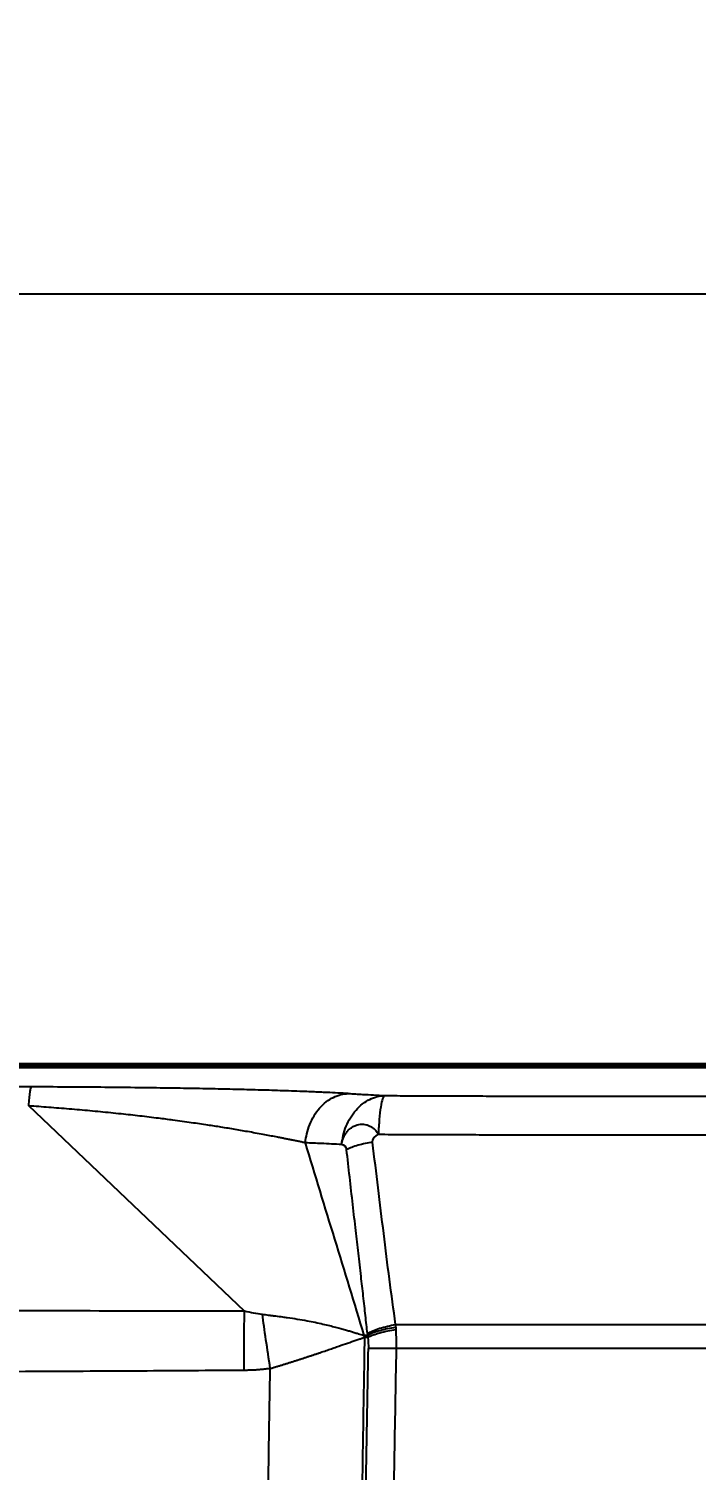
# Model space of a CAD drawing. Extents: x -4361 to 1554, y -156 to 2372.
# Drawn here: x -4036 to -3950.4, y 1739.1 to 1924.2 of the extents above; entities that cross this region are included whole.
import ezdxf

# ---------------------------------------------------------------- set-up
doc = ezdxf.new("R2010")
doc.units = 0
doc.header["$LTSCALE"] = 20
doc.header["$MEASUREMENT"] = 0
doc.layers.get('0').update_dxf_attribs({"linetype": 'CONTINUOUS'})
doc.layers.get('DEFPOINTS').update_dxf_attribs({"linetype": 'CONTINUOUS'})
doc.styles.get("Standard").update_dxf_attribs({"font": 'NanumGothic.ttf'})
doc.dimstyles.get("Standard").update_dxf_attribs({"dimtxt": 2.7, "dimasz": 2.5, "dimexe": 1.5, "dimexo": 1.5, "dimgap": 1.5, "dimtad": 1, "dimdec": 0, "dimlfac": 10, "dimzin": 0, "dimdsep": 46, "dimtxsty": 'Standard', "dimcen": 0, "dimclrt": 2, "dimadec": 0, "dimazin": 0, "dimtfac": 1, "dimtdec": 0, "dimtmove": 0, "dimatfit": 3, "dimfxl": 0, "dimtolj": 1, "dimtzin": 0, "dimarcsym": 0})

# ---------------------------------------------------------------- blocks, each defined once
blk = doc.blocks.new('*D64')
at = {"color": 3, "lineweight": -2}
for p, q in [((-4208.69, 1772.82), (-4208.69, 1895.2)), ((-3483.73, 1591.97), (-3483.73, 1895.2)), ((-4188.69, 1890.2), (-3503.73, 1890.2))]:
    blk.add_line(p, q, dxfattribs=at)
at = {"color": 3}
for points in [[(-4188.69, 1893.53), (-4188.69, 1886.87), (-4208.69, 1890.2)], [(-3503.73, 1893.53), (-3503.73, 1886.87), (-3483.73, 1890.2)]]:
    blk.add_solid(points, dxfattribs=at)
at = {"layer": 'DEFPOINTS', "color": 0}
for p in [(-3483.73, 1890.2), (-4208.69, 1771.32), (-3483.73, 1590.47)]:
    blk.add_point(p, dxfattribs=at)
at = {"color": 2, "insert": (-3846.21, 1911.09), "char_height": 20, "attachment_point": 5}
blk.add_mtext('\\A1;725', dxfattribs=at)

msp = doc.modelspace()

# ---------------------------------------------------------------- linework, layer by layer
for p, q in [((-3938.96, 1791.32), (-4188.69, 1791.32)), ((-3939.28, 1791.05), (-4188.41, 1791.05)), ((-3939.34, 1790.79), (-4188.41, 1790.79)), ((-4008.35, 1759.54), (-4036.01, 1785.9))]:
    msp.add_line(p, q)
for points, knots in [([(-4035.66, 1788.34), (-4048.05, 1788.37), (-4060.43, 1788.41), (-4085.19, 1788.47), (-4097.56, 1788.51), (-4122.3, 1788.59), (-4134.67, 1788.63), (-4159.38, 1788.71), (-4171.73, 1788.75), (-4184.07, 1788.8)], [0, 0, 0, 0, 0.25, 0.25, 0.5, 0.5, 0.75, 0.75, 1, 1, 1, 1]), ([(-4036.01, 1785.9), (-4035.98, 1786.26), (-4035.96, 1786.59), (-4035.91, 1787.18), (-4035.88, 1787.44), (-4035.82, 1787.86), (-4035.79, 1788.03), (-4035.73, 1788.26), (-4035.69, 1788.33), (-4035.66, 1788.34)], [0, 0, 0, 0, 0.25, 0.25, 0.5, 0.5, 0.75, 0.75, 1, 1, 1, 1]), ([(-3999.62, 1787.71), (-3999.93, 1787.72), (-4001.13, 1787.77), (-4003.34, 1787.85), (-4006.2, 1787.94), (-4009.1, 1788.01), (-4012.12, 1788.08), (-4015.32, 1788.15), (-4018.77, 1788.2), (-4022.59, 1788.25), (-4026.77, 1788.3), (-4031.19, 1788.33), (-4034.17, 1788.34), (-4035.66, 1788.34)], [0, 0, 0, 0, 0.033478, 0.128084, 0.216409, 0.301927, 0.387411, 0.47709, 0.568089, 0.666033, 0.777919, 0.889002, 1, 1, 1, 1]), ([(-4000.53, 1781.16), (-4000.46, 1781.93), (-4000.28, 1782.74), (-3999.82, 1783.9), (-3999.63, 1784.27), (-3999.21, 1784.98), (-3998.97, 1785.31), (-3998.45, 1785.92), (-3998.16, 1786.19), (-3997.56, 1786.65), (-3997.25, 1786.85), (-3996.3, 1787.32), (-3995.65, 1787.47), (-3995.03, 1787.49)], [0, 0, 0, 0, 0.25, 0.25, 0.375, 0.375, 0.5, 0.5, 0.625, 0.625, 0.75, 0.75, 1, 1, 1, 1]), ([(-3995.03, 1787.49), (-3995.91, 1787.54), (-3997.35, 1787.61), (-3998.98, 1787.68), (-3999.62, 1787.71)], [0, 0, 0, 0, 0.610441, 1, 1, 1, 1]), ([(-3995.87, 1780.95), (-3995.79, 1781.72), (-3995.61, 1782.52), (-3995.14, 1783.67), (-3994.96, 1784.04), (-3994.53, 1784.74), (-3994.29, 1785.07), (-3993.77, 1785.67), (-3993.49, 1785.94), (-3992.89, 1786.4), (-3992.58, 1786.59), (-3991.64, 1787.06), (-3990.99, 1787.21), (-3990.38, 1787.23)], [0, 0, 0, 0, 0.25, 0.25, 0.375, 0.375, 0.5, 0.5, 0.625, 0.625, 0.75, 0.75, 1, 1, 1, 1]), ([(-3995.03, 1787.49), (-3994.42, 1787.46), (-3992.87, 1787.37), (-3991.32, 1787.29), (-3990.38, 1787.23)], [0, 0, 0, 0, 0.3930819, 1, 1, 1, 1]), ([(-3990.38, 1787.23), (-3990.46, 1787.2), (-3990.55, 1787.07), (-3990.71, 1786.58), (-3990.79, 1786.22), (-3990.94, 1785.31), (-3991, 1784.76), (-3991.1, 1783.56), (-3991.14, 1782.91), (-3991.17, 1782.26)], [0, 0, 0, 0, 0.25, 0.25, 0.5, 0.5, 0.75, 0.75, 1, 1, 1, 1]), ([(-3990.38, 1787.23), (-3989.84, 1787.23), (-3988.76, 1787.22), (-3987.13, 1787.22), (-3985.5, 1787.21), (-3983.88, 1787.2), (-3982.25, 1787.2), (-3980.62, 1787.19), (-3978.99, 1787.18), (-3977.36, 1787.18), (-3975.73, 1787.17), (-3974.09, 1787.17), (-3972.46, 1787.17), (-3970.82, 1787.16), (-3968.72, 1787.16), (-3966.15, 1787.15), (-3963.12, 1787.15), (-3960.08, 1787.15), (-3957.05, 1787.15), (-3954.01, 1787.15), (-3950.98, 1787.15), (-3948.96, 1787.16), (-3947.95, 1787.16)], [0, 0, 0, 0, 0.0384796, 0.0769529, 0.1154215, 0.1538869, 0.1923504, 0.2308137, 0.269278, 0.3077449, 0.3462159, 0.3846924, 0.4231758, 0.4616677, 0.5001695, 0.5716125, 0.643027, 0.7144224, 0.785808, 0.8571933, 0.9285875, 1, 1, 1, 1]), ([(-4000.53, 1781.16), (-4000.67, 1781.19), (-4000.95, 1781.25), (-4001.38, 1781.34), (-4001.81, 1781.43), (-4002.25, 1781.52), (-4002.7, 1781.61), (-4003.16, 1781.7), (-4003.62, 1781.79), (-4004.46, 1781.96), (-4005.8, 1782.21), (-4007.32, 1782.49), (-4008.61, 1782.72), (-4009.81, 1782.93), (-4011.29, 1783.17), (-4013.17, 1783.46), (-4015.22, 1783.76), (-4017.33, 1784.05), (-4019.53, 1784.34), (-4021.75, 1784.61), (-4023.81, 1784.84), (-4025.5, 1785.01), (-4026.83, 1785.14), (-4028.16, 1785.27), (-4029.49, 1785.39), (-4030.82, 1785.5), (-4032.14, 1785.61), (-4033.44, 1785.71), (-4034.73, 1785.81), (-4035.58, 1785.87), (-4036.01, 1785.9)], [0, 0, 0, 0, 0.016315, 0.032662, 0.049039, 0.065443, 0.081868, 0.098314, 0.114775, 0.131249, 0.18641, 0.250974, 0.279005, 0.307206, 0.362098, 0.411636, 0.471236, 0.535976, 0.585146, 0.648685, 0.71016, 0.743534, 0.776791, 0.80985, 0.842645, 0.875107, 0.907161, 0.938722, 0.969702, 1, 1, 1, 1]), ([(-3995.87, 1780.95), (-3995.86, 1781), (-3995.85, 1781.1), (-3995.82, 1781.25), (-3995.79, 1781.39), (-3995.75, 1781.53), (-3995.7, 1781.67), (-3995.61, 1781.9), (-3995.46, 1782.21), (-3995.23, 1782.54), (-3994.99, 1782.82), (-3994.69, 1783.08), (-3994.32, 1783.32), (-3993.89, 1783.48), (-3993.48, 1783.56), (-3993.09, 1783.56), (-3992.7, 1783.5), (-3992.33, 1783.37), (-3991.98, 1783.18), (-3991.7, 1782.96), (-3991.49, 1782.73), (-3991.32, 1782.51), (-3991.22, 1782.35), (-3991.17, 1782.26)], [0, 0, 0, 0, 0.021148, 0.042129, 0.062989, 0.083776, 0.104534, 0.125308, 0.189171, 0.24978, 0.30157, 0.349771, 0.427768, 0.499854, 0.563246, 0.624811, 0.687421, 0.750076, 0.81192, 0.874364, 0.914378, 0.95605, 1, 1, 1, 1]), ([(-3995.87, 1780.95), (-3996.74, 1780.99), (-3998.29, 1781.07), (-3999.85, 1781.13), (-4000.53, 1781.16)], [0, 0, 0, 0, 0.558894, 1, 1, 1, 1]), ([(-3991.91, 1781.23), (-3992.54, 1781.14), (-3993.18, 1781.01), (-3994.34, 1780.68), (-3994.86, 1780.49), (-3995.25, 1780.29)], [0, 0, 0, 0, 0.5, 0.5, 1, 1, 1, 1]), ([(-3988.95, 1757.83), (-3989.23, 1759.76), (-3989.49, 1761.71), (-3990, 1765.61), (-3990.24, 1767.56), (-3990.96, 1773.42), (-3991.44, 1777.32), (-3991.91, 1781.23)], [0, 0, 0, 0, 0.25, 0.25, 0.5, 0.5, 1, 1, 1, 1]), ([(-3991.17, 1782.26), (-3990.61, 1782.26), (-3989.5, 1782.25), (-3987.83, 1782.25), (-3986.16, 1782.24), (-3984.49, 1782.23), (-3982.82, 1782.23), (-3981.15, 1782.22), (-3979.48, 1782.22), (-3977.81, 1782.21), (-3976.14, 1782.21), (-3974.47, 1782.2), (-3972.81, 1782.2), (-3971.14, 1782.2), (-3969.48, 1782.19), (-3967.82, 1782.19), (-3966.16, 1782.19), (-3964.49, 1782.19), (-3962.84, 1782.19), (-3961.18, 1782.19), (-3959.52, 1782.19), (-3957.87, 1782.19), (-3956.21, 1782.19), (-3954.56, 1782.19), (-3952.91, 1782.19), (-3951.26, 1782.19), (-3949.61, 1782.19), (-3948.52, 1782.19), (-3947.97, 1782.2)], [0, 0, 0, 0, 0.038885, 0.077737, 0.116555, 0.155338, 0.194089, 0.232805, 0.271487, 0.310136, 0.34875, 0.387331, 0.425878, 0.464391, 0.50287, 0.541315, 0.579726, 0.618103, 0.656446, 0.694755, 0.73303, 0.771271, 0.809478, 0.847651, 0.885789, 0.923894, 0.961964, 1, 1, 1, 1]), ([(-3992.56, 1756.69), (-3992.61, 1757.06), (-3992.69, 1757.84), (-3992.83, 1759.01), (-3992.96, 1760.24), (-3993.15, 1761.91), (-3993.41, 1764.17), (-3993.73, 1766.97), (-3994.08, 1770.04), (-3994.59, 1774.48), (-3994.98, 1777.94), (-3995.25, 1780.29)], [0, 0, 0, 0, 0.047218, 0.097891, 0.148151, 0.202951, 0.309829, 0.435654, 0.558754, 0.70046, 1, 1, 1, 1]), ([(-4008.35, 1759.54), (-4020.76, 1759.56), (-4033.17, 1759.58), (-4057.98, 1759.62), (-4070.39, 1759.63), (-4095.21, 1759.66), (-4107.62, 1759.66), (-4132.42, 1759.68), (-4144.82, 1759.69), (-4157.22, 1759.7)], [0, 0, 0, 0, 0.25, 0.25, 0.5, 0.5, 0.75, 0.75, 1, 1, 1, 1]), ([(-4008.38, 1751.94), (-4008.38, 1752.63), (-4008.38, 1753.33), (-4008.39, 1754.7), (-4008.38, 1755.37), (-4008.38, 1756.68), (-4008.37, 1757.3), (-4008.36, 1758.48), (-4008.35, 1759.04), (-4008.35, 1759.54)], [0, 0, 0, 0, 0.25, 0.25, 0.5, 0.5, 0.75, 0.75, 1, 1, 1, 1]), ([(-4006.05, 1759.14), (-4005.93, 1759.13), (-4005.67, 1759.1), (-4005.27, 1759.05), (-4004.83, 1759), (-4004.21, 1758.92), (-4003.55, 1758.83), (-4002.61, 1758.7), (-4001.55, 1758.54), (-4000, 1758.27), (-3998.63, 1757.99), (-3997.45, 1757.7), (-3996.69, 1757.51), (-3996.01, 1757.33), (-3995.41, 1757.17), (-3994.86, 1757.01), (-3994.46, 1756.88), (-3994.14, 1756.78), (-3993.88, 1756.7), (-3993.58, 1756.61), (-3993.32, 1756.53), (-3993.12, 1756.48), (-3993.02, 1756.46), (-3992.97, 1756.44)], [0, 0, 0, 0, 0.022465, 0.04781, 0.075967, 0.106866, 0.166273, 0.205136, 0.291502, 0.379623, 0.527454, 0.592937, 0.653709, 0.710196, 0.762778, 0.811364, 0.856048, 0.878201, 0.902553, 0.93445, 0.96868, 0.984653, 1, 1, 1, 1]), ([(-4005.04, 1752.19), (-4005.23, 1753.43), (-4005.41, 1754.69), (-4005.76, 1757.06), (-4005.92, 1758.18), (-4006.05, 1759.14)], [0, 0, 0, 0, 0.5, 0.5, 1, 1, 1, 1]), ([(-3992.94, 1756.2), (-3992.94, 1756.22), (-3992.95, 1756.26), (-3992.96, 1756.32), (-3992.97, 1756.38), (-3992.97, 1756.42), (-3992.97, 1756.44)], [0, 0, 0, 0, 0.249085, 0.498321, 0.736903, 1, 1, 1, 1]), ([(-3992.56, 1756.69), (-3992.37, 1756.8), (-3992.14, 1756.92), (-3991.61, 1757.14), (-3991.32, 1757.25), (-3990.69, 1757.45), (-3990.35, 1757.54), (-3989.66, 1757.7), (-3989.3, 1757.77), (-3988.95, 1757.83)], [0, 0, 0, 0, 0.25, 0.25, 0.5, 0.5, 0.75, 0.75, 1, 1, 1, 1]), ([(-3992.54, 1756.49), (-3992.35, 1756.59), (-3992.12, 1756.69), (-3991.59, 1756.89), (-3991.3, 1756.99), (-3990.66, 1757.17), (-3990.33, 1757.25), (-3989.63, 1757.39), (-3989.28, 1757.45), (-3988.93, 1757.5)], [0, 0, 0, 0, 0.25, 0.25, 0.5, 0.5, 0.75, 0.75, 1, 1, 1, 1]), ([(-3988.91, 1757.17), (-3989.26, 1757.12), (-3989.62, 1757.05), (-3990.31, 1756.91), (-3990.65, 1756.82), (-3991.28, 1756.65), (-3991.58, 1756.55), (-3992.1, 1756.36), (-3992.33, 1756.26), (-3992.53, 1756.16)], [0, 0, 0, 0, 0.25, 0.25, 0.5, 0.5, 0.75, 0.75, 1, 1, 1, 1]), ([(-3988.95, 1757.83), (-3988.47, 1757.83), (-3987.24, 1757.83), (-3985.02, 1757.83), (-3982.02, 1757.83), (-3978.25, 1757.83), (-3973.7, 1757.83), (-3968.5, 1757.83), (-3963.19, 1757.83), (-3958.29, 1757.83), (-3954.21, 1757.83), (-3950.95, 1757.83), (-3949.05, 1757.83), (-3948.23, 1757.83)], [0, 0, 0, 0, 0.035784, 0.090574, 0.16437, 0.257171, 0.368976, 0.499786, 0.639825, 0.759867, 0.859911, 0.939956, 1, 1, 1, 1]), ([(-3988.84, 1754.74), (-3988.84, 1754.84), (-3988.84, 1755.04), (-3988.84, 1755.35), (-3988.84, 1755.65), (-3988.85, 1755.96), (-3988.86, 1756.26), (-3988.87, 1756.57), (-3988.89, 1756.87), (-3988.9, 1757.07), (-3988.91, 1757.17)], [0, 0, 0, 0, 0.123799, 0.247968, 0.372495, 0.497366, 0.62257, 0.748091, 0.873907, 1, 1, 1, 1]), ([(-4005.04, 1752.19), (-4004.91, 1752.23), (-4004.64, 1752.31), (-4004.25, 1752.43), (-4003.86, 1752.54), (-4003.47, 1752.66), (-4003.08, 1752.79), (-4002.69, 1752.91), (-4002.3, 1753.03), (-4001.92, 1753.15), (-4001.53, 1753.28), (-4001.15, 1753.4), (-4000.78, 1753.52), (-4000.4, 1753.65), (-4000.03, 1753.77), (-3999.66, 1753.89), (-3999.3, 1754.01), (-3998.94, 1754.13), (-3998.58, 1754.25), (-3998.23, 1754.37), (-3997.88, 1754.49), (-3997.54, 1754.61), (-3997.2, 1754.73), (-3996.86, 1754.84), (-3996.24, 1755.06), (-3995.37, 1755.37), (-3994.47, 1755.67), (-3993.88, 1755.87), (-3993.57, 1755.98), (-3993.38, 1756.04), (-3993.22, 1756.1), (-3993.08, 1756.15), (-3992.98, 1756.18), (-3992.94, 1756.2)], [0, 0, 0, 0, 0.027733, 0.055494, 0.083276, 0.111075, 0.138885, 0.166701, 0.194517, 0.222337, 0.250164, 0.278004, 0.305858, 0.333728, 0.36161, 0.389503, 0.417404, 0.445314, 0.473233, 0.501161, 0.5291, 0.55705, 0.585012, 0.612986, 0.640971, 0.744354, 0.847698, 0.901197, 0.930019, 0.948175, 0.966294, 0.983463, 1, 1, 1, 1]), ([(-3992.94, 1756.2), (-3992.98, 1754.13), (-3993.05, 1749.98), (-3993.15, 1743.76), (-3993.25, 1737.54), (-3993.35, 1731.32), (-3993.44, 1725.1), (-3993.53, 1718.88), (-3993.61, 1712.66), (-3993.69, 1706.43), (-3993.77, 1700.21), (-3993.84, 1693.99), (-3993.91, 1687.77), (-3993.97, 1681.55), (-3994.03, 1675.33), (-3994.08, 1669.1), (-3994.13, 1662.88), (-3994.18, 1656.66), (-3994.22, 1650.44), (-3994.26, 1644.21), (-3994.29, 1637.99), (-3994.32, 1631.77), (-3994.35, 1625.54), (-3994.37, 1619.32), (-3994.38, 1613.1), (-3994.4, 1606.87), (-3994.4, 1600.65), (-3994.41, 1594.43), (-3994.41, 1588.21), (-3994.4, 1581.98), (-3994.4, 1575.76), (-3994.38, 1569.54), (-3994.37, 1563.31), (-3994.35, 1557.09), (-3994.32, 1550.87), (-3994.29, 1544.65), (-3994.26, 1538.42), (-3994.22, 1532.2), (-3994.18, 1525.98), (-3994.13, 1519.76), (-3994.08, 1513.53), (-3994.03, 1507.31), (-3993.97, 1501.09), (-3993.91, 1494.87), (-3993.84, 1488.65), (-3993.77, 1482.42), (-3993.69, 1476.2), (-3993.61, 1469.98), (-3993.53, 1463.76), (-3993.44, 1457.54), (-3993.35, 1451.32), (-3993.25, 1445.1), (-3993.15, 1438.88), (-3993.05, 1432.66), (-3992.98, 1428.51), (-3992.94, 1426.44)], [0, 0, 0, 0, 0.01887, 0.03774, 0.05661, 0.07548, 0.094349, 0.113219, 0.132088, 0.150957, 0.169825, 0.188694, 0.207562, 0.22643, 0.245299, 0.264167, 0.283034, 0.301902, 0.32077, 0.339637, 0.358505, 0.377372, 0.39624, 0.415107, 0.433974, 0.452841, 0.471708, 0.490575, 0.509442, 0.528309, 0.547176, 0.566043, 0.58491, 0.603777, 0.622644, 0.641511, 0.660378, 0.679245, 0.698112, 0.71698, 0.735847, 0.754714, 0.773582, 0.792449, 0.811317, 0.830185, 0.849052, 0.86792, 0.886788, 0.905657, 0.924525, 0.943394, 0.962262, 0.981131, 1, 1, 1, 1]), ([(-3992.45, 1427.9), (-3992.49, 1430.25), (-3992.58, 1434.93), (-3992.7, 1441.93), (-3992.81, 1448.9), (-3992.92, 1455.84), (-3993.03, 1462.74), (-3993.2, 1474.97), (-3993.42, 1492.61), (-3993.71, 1520.69), (-3993.92, 1553.69), (-3993.99, 1587.42), (-3993.95, 1617.02), (-3993.84, 1642.16), (-3993.66, 1666.83), (-3993.45, 1687.12), (-3993.25, 1703.54), (-3993.08, 1716.25), (-3992.89, 1729.02), (-3992.68, 1741.86), (-3992.53, 1750.44), (-3992.45, 1754.74)], [0, 0, 0, 0, 0.021541, 0.042978, 0.064311, 0.085539, 0.106664, 0.127685, 0.197808, 0.268559, 0.385468, 0.500638, 0.578129, 0.65708, 0.731364, 0.804564, 0.84325, 0.882137, 0.921224, 0.960512, 1, 1, 1, 1]), ([(-3992.53, 1756.16), (-3992.56, 1756.16), (-3992.63, 1756.17), (-3992.73, 1756.18), (-3992.84, 1756.19), (-3992.9, 1756.2), (-3992.94, 1756.2)], [0, 0, 0, 0, 0.248858, 0.497704, 0.748504, 1, 1, 1, 1]), ([(-3988.84, 1754.74), (-3989.19, 1754.75), (-3989.54, 1754.75), (-3990.23, 1754.76), (-3990.57, 1754.76), (-3991.2, 1754.76), (-3991.49, 1754.76), (-3992.02, 1754.75), (-3992.25, 1754.75), (-3992.45, 1754.74)], [0, 0, 0, 0, 0.25, 0.25, 0.5, 0.5, 0.75, 0.75, 1, 1, 1, 1]), ([(-3988.84, 1427.9), (-3988.88, 1430.22), (-3988.97, 1434.85), (-3989.09, 1441.8), (-3989.21, 1448.76), (-3989.32, 1455.71), (-3989.43, 1462.67), (-3989.58, 1473.27), (-3989.81, 1490.93), (-3990.05, 1514.19), (-3990.24, 1540.28), (-3990.36, 1565.57), (-3990.4, 1591.53), (-3990.35, 1620.97), (-3990.18, 1654.08), (-3989.94, 1679.87), (-3989.76, 1695.23), (-3989.69, 1700.78), (-3989.6, 1708.12), (-3989.47, 1717.24), (-3989.3, 1728.15), (-3989.1, 1740.85), (-3988.93, 1749.91), (-3988.84, 1754.74)], [0, 0, 0, 0, 0.021281, 0.042562, 0.063843, 0.085123, 0.106404, 0.127685, 0.182461, 0.268559, 0.341186, 0.421824, 0.500646, 0.579427, 0.691995, 0.804564, 0.816068, 0.833044, 0.855492, 0.883411, 0.916803, 0.955666, 1, 1, 1, 1]), ([(-3948.33, 1754.74), (-3948.85, 1754.74), (-3950.11, 1754.74), (-3952.35, 1754.74), (-3955.29, 1754.74), (-3960.03, 1754.74), (-3966.28, 1754.74), (-3972.31, 1754.74), (-3976.8, 1754.74), (-3979.82, 1754.74), (-3982.83, 1754.74), (-3985.84, 1754.74), (-3987.84, 1754.74), (-3988.84, 1754.74)], [0, 0, 0, 0, 0.038059, 0.093286, 0.165682, 0.255244, 0.444119, 0.627618, 0.702094, 0.776571, 0.851047, 0.925524, 1, 1, 1, 1]), ([(-4008.38, 1751.94), (-4010.61, 1751.93), (-4015.03, 1751.9), (-4021.61, 1751.86), (-4030.9, 1751.81), (-4042.77, 1751.75), (-4059.51, 1751.68), (-4078.05, 1751.61), (-4100.73, 1751.53), (-4118.93, 1751.46), (-4132.93, 1751.41), (-4140.84, 1751.38), (-4148.99, 1751.35), (-4154.61, 1751.33), (-4157.4, 1751.32)], [0, 0, 0, 0, 0.044848, 0.088986, 0.132419, 0.231791, 0.327802, 0.469351, 0.60492, 0.784309, 0.835808, 0.886831, 0.94362, 1, 1, 1, 1]), ([(-4005.04, 1752.19), (-4005.19, 1752.17), (-4005.49, 1752.13), (-4005.95, 1752.07), (-4006.42, 1752.03), (-4006.9, 1751.99), (-4007.39, 1751.97), (-4007.88, 1751.95), (-4008.21, 1751.95), (-4008.38, 1751.94)], [0, 0, 0, 0, 0.136399, 0.274843, 0.4154, 0.558135, 0.70311, 0.85038, 1, 1, 1, 1]), ([(-4005.04, 1430.44), (-4005.08, 1432.74), (-4005.16, 1437.3), (-4005.27, 1444.11), (-4005.37, 1450.85), (-4005.47, 1457.51), (-4005.56, 1464.1), (-4005.71, 1475.26), (-4005.9, 1490.84), (-4006.1, 1510.95), (-4006.25, 1530.98), (-4006.36, 1551.09), (-4006.43, 1571.21), (-4006.45, 1591.32), (-4006.43, 1611.43), (-4006.36, 1631.54), (-4006.25, 1651.66), (-4006.1, 1671.69), (-4005.9, 1691.8), (-4005.7, 1708.48), (-4005.52, 1721.85), (-4005.37, 1731.82), (-4005.21, 1741.95), (-4005.1, 1748.76), (-4005.04, 1752.19)], [0, 0, 0, 0, 0.0214117, 0.0425795, 0.0635125, 0.0842209, 0.1047157, 0.1250089, 0.1882319, 0.2500106, 0.3125093, 0.3750069, 0.4375037, 0.5000001, 0.5624965, 0.6249933, 0.6874909, 0.7499896, 0.8117678, 0.8749912, 0.9055056, 0.9364873, 0.9679743, 1, 1, 1, 1])]:
    msp.add_open_spline(points, degree=3, knots=knots)
for points in [[(-3992.97, 1756.44), (-3995.49, 1764.68), (-3998.01, 1772.92), (-4000.53, 1781.16)], [(-3995.87, 1780.95), (-3995.6, 1780.93), (-3995.3, 1780.71), (-3995.25, 1780.29)], [(-3991.91, 1781.23), (-3991.96, 1781.66), (-3991.56, 1782.06), (-3991.17, 1782.26)], [(-4006.05, 1759.14), (-4006.78, 1759.22), (-4007.55, 1759.36), (-4008.35, 1759.54)], [(-3992.97, 1756.44), (-3992.83, 1756.46), (-3992.68, 1756.47), (-3992.54, 1756.49)], [(-3992.56, 1756.69), (-3992.56, 1756.62), (-3992.55, 1756.55), (-3992.54, 1756.49)], [(-3992.54, 1756.49), (-3992.54, 1756.38), (-3992.53, 1756.27), (-3992.53, 1756.16)], [(-3988.93, 1757.5), (-3988.94, 1757.61), (-3988.94, 1757.72), (-3988.95, 1757.83)], [(-3988.93, 1757.5), (-3988.92, 1757.39), (-3988.92, 1757.28), (-3988.91, 1757.17)], [(-3992.53, 1756.16), (-3992.47, 1755.7), (-3992.44, 1755.22), (-3992.45, 1754.74)]]:
    msp.add_open_spline(points, degree=3)

# ---------------------------------------------------------------- dimensions: what is measured, and where the dimension line sits
dim = msp.add_linear_dim(base=(-3483.73, 1890.2), p1=(-4208.69, 1771.32), p2=(-3483.73, 1590.47), angle=180, dimstyle='Standard', override={"dimtxt": 20, "dimasz": 20, "dimexe": 5, "dimgap": 10, "dimlfac": 1, "dimzin": 8, "dimclrd": 3, "dimclre": 3, "dimazin": 2})
dim.commit()
dim.dimension.update_dxf_attribs({"geometry": '*D64', "text_midpoint": (-3846.21, 1911.09)})

doc.saveas('drawing.dxf')
